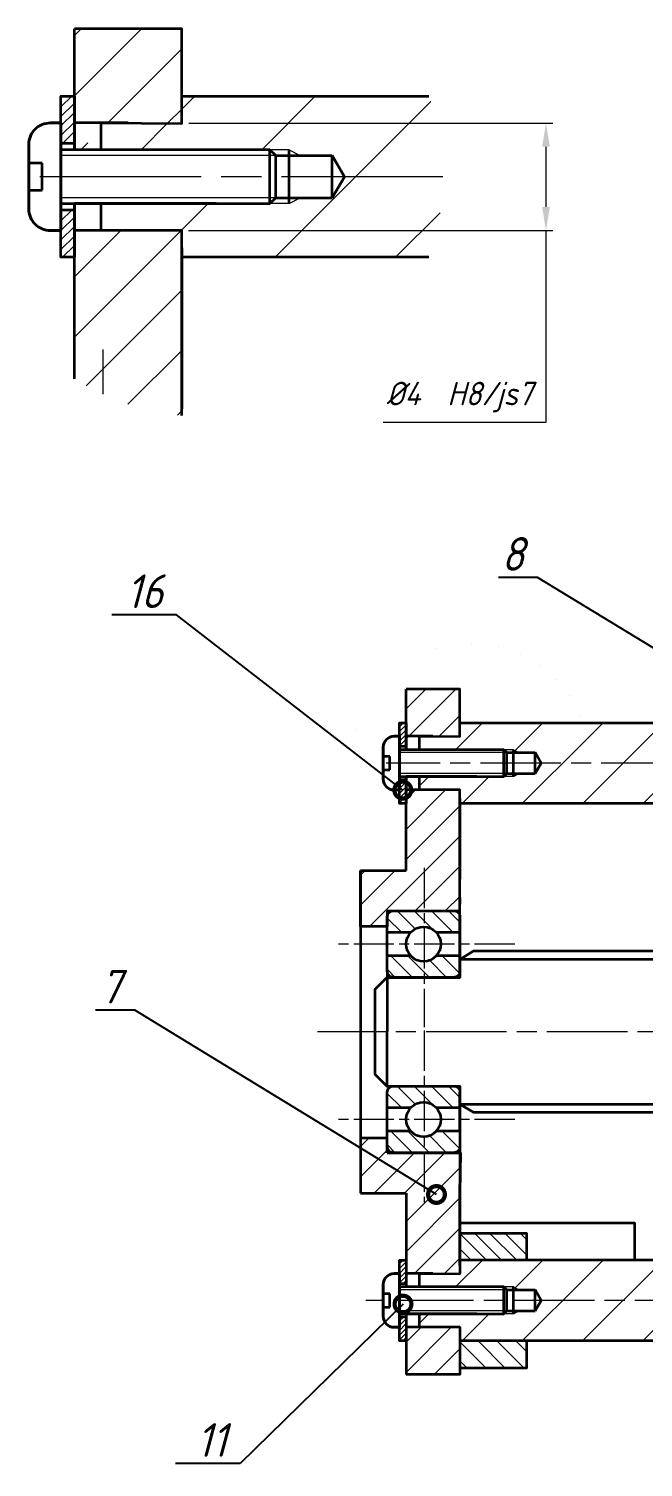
# Model space of a CAD drawing. Header units: millimetres. Extents: x -1657 to 2092, y -1414 to 1302.
# Drawn here: x 88.7 to 180.2, y -1141.9 to -927.8 of the extents above; entities that cross this region are included whole.
import ezdxf
from ezdxf import colors
from ezdxf.entities.mleader import LeaderData, LeaderLine
from ezdxf.math import Vec2, Vec3

# ---------------------------------------------------------------- set-up
doc = ezdxf.new("R2010")
doc.units = ezdxf.units.MM
doc.linetypes.add('AM_ISO08W050', pattern=[18, 12, -1.5, 3, -1.5])
doc.linetypes.add('AM_ISO08W050x2', pattern=[9, 6, -0.75, 1.5, -0.75])
doc.layers.get('0').update_dxf_attribs({"lineweight": 80})
for name, color, linetype, lineweight in [('AM_0', 7, 'Continuous', 35), ('AM_4', 3, 'Continuous', 15), ('AM_5', 3, 'Continuous', 15), ('AM_7', 4, 'AM_ISO08W050', 15), ('AM_8', 1, 'Continuous', 15), ('основные', 7, 'Continuous', 35)]:
    doc.layers.add(name, color=color, linetype=linetype, lineweight=lineweight)
doc.styles.get("Standard").update_dxf_attribs({"font": 'geniso.shx', "oblique": 15})
doc.dimstyles.new('AM_GOST$0', dxfattribs={"dimtxt": 3.5, "dimasz": 3.5, "dimexe": 1, "dimexo": 1, "dimgap": 1.5, "dimtad": 1, "dimtoh": 1, "dimtxsty": 'Standard', "dimcen": 0, "dimclrd": 256, "dimclre": 256, "dimclrt": 2, "dimadec": 0, "dimazin": 2, "dimtp": 0.1, "dimtm": 0.1, "dimtfac": 0.71, "dimtmove": 0, "dimatfit": 3, "dimfxl": 1, "dimtolj": 1, "dimlwd": -1, "dimlwe": -1, "dimarcsym": 1})
pattern_1 = [(45, (-332.2357, -260.3908), (-0.3535534, 0.3535534), [])]
pattern_2 = [(315, (-437.9001, -256.2167), (1.2727922, 1.2727922), [])]
pattern_3 = [(315, (-437.9001, -282.3167), (1.2727922, 1.2727922), [])]
pattern_4 = [(45, (-177.77763, -1297.52747), (-0.3535534, 0.3535534), [])]
pattern_5 = [(45, (-177.79613, -1377.50654), (-0.3535534, 0.3535534), [])]

# ---------------------------------------------------------------- blocks, each defined once
blk = doc.blocks.new('GENZOOCRV1AP5')
at = {"layer": 'AM_8'}
h = blk.add_hatch(dxfattribs=at)
h.set_pattern_fill('ANSI31', color=256, style=0)
h.set_pattern_definition([(45, (-75.172, -340.37), (-2.245064, 2.245064), [])])
h.paths.add_polyline_path([(4.96, 2), (-8.59, 2), (-8.59, 4), (-1.58, 3.97), (-1.59, 5.99), (-1.59, 10.02), (-1.59, 11.01), (-9.59, 11.01), (-9.59, 2)])
edge = h.paths.add_edge_path()
edge.add_line((-1.59, -17.77), (-1.59, -4))
edge.add_line((-1.59, -4), (-8.59, -4))
edge.add_line((-8.59, -4), (-9.59, -4))
edge.add_line((-9.59, -4), (-9.59, -15.04))
edge.add_arc((0, 0), 17.84, 237.4737, 264.8844)
h = blk.add_hatch(dxfattribs=at)
h.set_pattern_fill('_U', color=256, scale=0.5, angle=45, style=0, pattern_type=0)
h.set_pattern_definition(pattern_1)
h.paths.add_polyline_path([(-10.59, 6), (-10.59, 4), (-10.59, 2.48), (-9.59, 2.48), (-9.59, 6)])
h = blk.add_hatch(dxfattribs=at)
h.set_pattern_fill('ANSI31', color=256, scale=2, style=0)
h.set_pattern_definition([(45, (-75.172, -340.37), (-4.49013, 4.49013), [])])
edge = h.paths.add_edge_path()
edge.add_arc((0, 0), 17.84, 0, 19.6314)
edge.add_line((16.8, 5.99), (-1.59, 5.99))
edge.add_line((-1.59, 5.99), (-1.58, 3.97))
edge.add_line((-1.58, 3.97), (-7.59, 4))
edge.add_line((-7.59, 4), (-7.59, 2))
edge.add_line((-7.59, 2), (4.96, 2))
edge.add_line((4.96, 2), (6.41, 2))
edge.add_line((6.41, 2), (7.21, 1.57))
edge.add_line((7.21, 1.57), (9.61, 1.57))
edge.add_line((9.61, 1.57), (10.51, 0))
edge.add_line((10.51, 0), (17.84, 0))
edge = h.paths.add_edge_path()
edge.add_arc((0, 0), 17.84, 340.3927, 360)
edge.add_line((17.84, 0), (10.51, 0))
edge.add_line((10.51, 0), (9.61, -1.57))
edge.add_line((9.61, -1.57), (7.21, -1.57))
edge.add_line((7.21, -1.57), (6.41, -2))
edge.add_line((6.41, -2), (4.96, -2))
edge.add_line((4.96, -2), (4.96, -2))
edge.add_line((4.96, -2), (-7.59, -2))
edge.add_line((-7.59, -2), (-7.59, -4))
edge.add_line((-7.59, -4), (-5.59, -4))
edge.add_line((-5.59, -4), (-1.59, -4))
edge.add_line((-1.59, -4), (-1.59, -5.98))
edge.add_line((-1.59, -5.98), (16.8, -5.99))
h = blk.add_hatch(dxfattribs=at)
h.set_pattern_fill('_U', color=256, scale=0.5, angle=45, style=0, pattern_type=0)
h.set_pattern_definition(pattern_1)
h.paths.add_polyline_path([(-10.59, -2.48), (-10.59, -4), (-10.59, -6), (-9.59, -6), (-9.59, -2.48)])
at = {"layer": 'AM_0'}
for p, q in [((5.41, 1.57), (9.61, 1.57)), ((6.41, -2), (6.41, 2)), ((10.51, 0), (9.61, 1.57)), ((9.61, -1.57), (9.61, 1.57)), ((10.51, 0), (9.61, -1.57)), ((5.41, -1.57), (9.61, -1.57))]:
    blk.add_line(p, q, dxfattribs=at)
at = {"layer": 'AM_4'}
for p, q in [((5.41, 1.57), (-10.59, 1.57)), ((6.41, 2), (4.96, 2)), ((6.41, 2), (7.21, 1.57)), ((5.41, -1.57), (-10.59, -1.57)), ((6.41, -2), (4.96, -2)), ((6.41, -2), (7.21, -1.57))]:
    blk.add_line(p, q, dxfattribs=at)
at = {"layer": 'AM_7'}
for p, q in [((17.84, 0), (-12.58, 0)), ((16.8, -5.99), (-1.59, -5.98))]:
    blk.add_line(p, q, dxfattribs=at)
at = {"layer": 'AM_7', "linetype": 'AM_ISO08W050x2'}
blk.add_line((-7.48, -12.87), (-7.48, -16.19), dxfattribs=at)
at = {"layer": 'основные'}
for p, q in [((-9.59, 2), (-9.59, 11.01)), ((-5.59, 4), (-9.59, 4)), ((-9.59, 2.48), (-10.59, 2.48)), ((4.96, 2), (-10.59, 2)), ((4.96, -2), (4.96, 2)), ((5.41, 1.57), (4.96, 2)), ((5.41, -1.57), (5.41, 1.57)), ((-11.99, 1), (-12.99, 1)), ((-11.99, -1), (-11.99, 1)), ((-12.99, -1), (-11.99, -1)), ((-10.59, -2), (4.96, -2)), ((-9.59, -15.04), (-9.59, -2)), ((0.96, -2), (-9.59, -2)), ((4.96, -2), (5.41, -1.57)), ((-9.59, -2.48), (-10.59, -2.48)), ((-5.59, -4), (-9.59, -4)), ((-1.59, -17.77), (-1.59, -4)), ((-1.59, -7.55), (-1.59, -4.42)), ((-1.59, -17.77), (-1.59, -15.99))]:
    blk.add_line(p, q, dxfattribs=at)
for points in [[(-1.58, 3.97), (-1.59, 11.01), (-9.59, 11.01)], [(-9.59, -2), (-9.59, -6), (-10.59, -6), (-10.59, 6), (-9.59, 6), (-9.59, 2)], [(-1.58, 3.97), (-1.59, 5.99), (16.8, 5.99)], [(-7.59, 2), (-7.59, 4), (-1.59, 3.97), (-1.59, 3.97)], [(-1.59, -4), (-1.59, -4), (-7.59, -4), (-7.59, -2)], [(16.8, -5.99), (-1.59, -5.99), (-1.59, -4)], [(-1.59, -5.29), (-1.59, -17.29)]]:
    blk.add_lwpolyline(points, dxfattribs=at)
for points in [[(-12.99, 1), (-12.99, 2.4, -0.414214), (-11.39, 4), (-10.59, 4), (-10.59, -4), (-11.39, -4, -0.414214), (-12.99, -2.4), (-12.99, 1)], [(-12.99, 1), (-12.99, 2.4, -0.414214), (-11.39, 4), (-10.59, 4), (-10.59, 2)], [(-12.99, 1), (-12.99, 2.4, -0.414214), (-11.39, 4), (-10.59, 4)], [(-10.59, 4), (-11.39, 4, 0.414214), (-12.99, 2.4), (-12.99, -1)], [(-10.59, -2), (-10.59, -4), (-11.39, -4, -0.414214), (-12.99, -2.4), (-12.99, 1)], [(-12.99, -1), (-12.99, -2.4, 0.414214), (-11.39, -4), (-10.59, -4)], [(-10.59, -4), (-11.39, -4, -0.414214), (-12.99, -2.4), (-12.99, -1)]]:
    blk.add_lwpolyline(points, format="xyb", dxfattribs=at)
blk = doc.blocks.new('*D125')
at = {"layer": 'AM_5', "linetype": 'ByBlock', "transparency": 16777216}
for p, q in [((112.49, -941.89), (166.7, -941.89)), ((165.7, -945.39), (165.7, -954.34)), ((112.48, -957.84), (166.7, -957.84)), ((165.7, -957.84), (165.7, -986.41)), ((165.7, -986.41), (141.44, -986.41))]:
    blk.add_line(p, q, dxfattribs=at)
at = {"layer": 'AM_5', "transparency": 16777216}
for points in [[(165.12, -945.39), (166.29, -945.39), (165.7, -941.89)], [(165.12, -954.34), (166.29, -954.34), (165.7, -957.84)]]:
    blk.add_solid(points, dxfattribs=at)
at = {"layer": 'Defpoints', "color": 0, "transparency": 16777216}
for p in [(111.49, -941.89), (111.48, -957.84), (165.7, -957.84)]:
    blk.add_point(p, dxfattribs=at)
at = {"layer": 'AM_5', "color": 2, "transparency": 16777216, "insert": (152.82, -982.65), "char_height": 3.5, "attachment_point": 5}
blk.add_mtext('\\A1;%%C4 {}{\\C2; H8/js7}', dxfattribs=at)
blk = doc.blocks.new('_DotSmall')
at = {"color": 0, "linetype": 'ByBlock', "const_width": 0.5}
blk.add_lwpolyline([(-0.0625, 0, 1), (0.0625, 0, 1)], format="xyb", close=True, dxfattribs=at)

msp = doc.modelspace()

# ---------------------------------------------------------------- hatches: boundary and pattern name
at = {"layer": 'AM_8'}
h = msp.add_hatch(dxfattribs=at)
h.set_pattern_fill('ANSI31', color=256, style=0)
h.set_pattern_definition([(45, (79.2862, -1377.5065), (-2.245064, 2.245064), [])])
h.paths.add_polyline_path([(152.868, -1099.859), (152.868, -1095.126), (141.868, -1095.126), (142.068, -1094.226), (142.068, -1094.839), (142.068, -1093.239), (142.068, -1092.952), (138.074, -1092.952), (138.074, -1101.129), (144.868, -1101.129), (144.868, -1113.116), (145.868, -1113.116), (145.868, -1113.116), (152.868, -1113.142), (152.868, -1107.14)])
h.paths.add_polyline_path([(152.868, -1121.116), (145.868, -1121.116), (144.868, -1121.116), (144.868, -1128.126), (152.868, -1128.126)])
h.paths.add_polyline_path([(152.868, -1041.137), (145.868, -1041.137), (144.868, -1041.137), (144.868, -1053.124), (138.074, -1053.118), (138.072, -1061.432), (142.063, -1061.432), (142.068, -1059.512), (141.968, -1059.126), (152.968, -1059.126)])
edge = h.paths.add_edge_path()
edge.add_arc((154.458, -1037.137), 17.836, 180, 237.47366)
edge.add_line((144.868, -1052.175), (144.868, -1041.137))
edge.add_line((144.868, -1041.137), (144.868, -1037.137))
edge.add_line((144.868, -1037.137), (144.368, -1037.137))
edge.add_line((144.368, -1037.137), (144.368, -1040.137))
edge.add_line((144.368, -1040.137), (143.868, -1040.137))
edge.add_line((143.868, -1040.137), (143.868, -1041.137))
edge.add_line((143.868, -1041.137), (143.068, -1041.137))
edge.add_arc((143.068, -1039.537), 1.6, 180, 270, ccw=False)
edge.add_line((141.468, -1039.537), (141.468, -1036.137))
edge.add_line((141.468, -1036.137), (141.468, -1034.737))
edge.add_arc((143.068, -1034.737), 1.6, 90, 180, ccw=False)
edge.add_line((143.068, -1033.137), (143.868, -1033.137))
edge.add_line((143.868, -1033.137), (143.868, -1034.137))
edge.add_line((143.868, -1034.137), (144.368, -1034.137))
edge.add_line((144.368, -1034.137), (144.368, -1037.137))
edge.add_line((144.368, -1037.137), (144.868, -1037.137))
edge.add_line((144.868, -1037.137), (144.868, -1035.137))
edge.add_line((144.868, -1035.137), (159.414, -1035.137))
edge.add_line((159.414, -1035.137), (160.868, -1035.137))
edge.add_line((160.868, -1035.137), (161.668, -1035.57))
edge.add_line((161.668, -1035.57), (164.068, -1035.57))
edge.add_line((164.068, -1035.57), (164.972, -1037.137))
edge.add_line((164.972, -1037.137), (172.294, -1037.137))
edge.add_arc((154.458, -1037.137), 17.836, 0, 180)
edge = h.paths.add_edge_path(flags=17)
edge.add_arc((154.458, -1037.137), 17.836, 180, 237.47366)
edge.add_line((144.868, -1052.175), (144.868, -1041.137))
edge.add_line((144.868, -1041.137), (144.868, -1037.137))
edge.add_line((144.868, -1037.137), (144.368, -1037.137))
edge.add_line((144.368, -1037.137), (144.368, -1040.137))
edge.add_line((144.368, -1040.137), (143.868, -1040.137))
edge.add_line((143.868, -1040.137), (143.868, -1041.137))
edge.add_line((143.868, -1041.137), (143.068, -1041.137))
edge.add_arc((143.068, -1039.537), 1.6, 180, 270, ccw=False)
edge.add_line((141.468, -1039.537), (141.468, -1036.137))
edge.add_line((141.468, -1036.137), (141.468, -1034.737))
edge.add_arc((143.068, -1034.737), 1.6, 90, 180, ccw=False)
edge.add_line((143.068, -1033.137), (143.868, -1033.137))
edge.add_line((143.868, -1033.137), (143.868, -1034.137))
edge.add_line((143.868, -1034.137), (144.368, -1034.137))
edge.add_line((144.368, -1034.137), (144.368, -1037.137))
edge.add_line((144.368, -1037.137), (144.868, -1037.137))
edge.add_line((144.868, -1037.137), (144.868, -1035.137))
edge.add_line((144.868, -1035.137), (144.868, -1026.126))
edge.add_line((144.868, -1026.126), (152.868, -1026.126))
edge.add_line((152.868, -1026.126), (152.869, -1027.113))
edge.add_line((152.869, -1027.113), (162.868, -1027.113))
edge.add_line((162.868, -1027.113), (162.868, -1031.144))
edge.add_line((162.868, -1031.144), (171.258, -1031.144))
edge.add_arc((154.458, -1037.137), 17.836, 19.63137, 180)
edge = h.paths.add_edge_path(flags=17)
edge.add_line((171.258, -1031.144), (162.868, -1031.144))
edge.add_line((162.868, -1031.144), (152.873, -1031.144))
edge.add_line((152.873, -1031.144), (152.875, -1033.162))
edge.add_line((152.875, -1033.162), (145.868, -1033.137))
edge.add_line((145.868, -1033.137), (145.868, -1035.137))
edge.add_line((145.868, -1035.137), (159.414, -1035.137))
edge.add_line((159.414, -1035.137), (160.868, -1035.137))
edge.add_line((160.868, -1035.137), (161.668, -1035.57))
edge.add_line((161.668, -1035.57), (164.068, -1035.57))
edge.add_line((164.068, -1035.57), (164.972, -1037.137))
edge.add_line((164.972, -1037.137), (172.294, -1037.137))
edge.add_arc((154.458, -1037.137), 17.836, 0, 19.63137)
h.paths.add_polyline_path([(162.868, -1027.113), (152.869, -1027.113), (152.873, -1031.144), (162.868, -1031.144)], flags=16)
h = msp.add_hatch(dxfattribs=at)
h.set_pattern_fill('_U', color=256, scale=0.5, angle=45, style=0, pattern_type=0)
h.set_pattern_definition(pattern_4)
h.paths.add_polyline_path([(143.868, -1031.137), (143.868, -1033.137), (143.868, -1034.655), (144.868, -1034.655), (144.868, -1031.137)])
h = msp.add_hatch(dxfattribs=at)
h.set_pattern_fill('ANSI31', color=256, scale=2, style=0)
h.set_pattern_definition([(45, (79.286, -1377.5065), (-4.49013, 4.49013), [])])
edge = h.paths.add_edge_path()
edge.add_line((172.294, -1037.137), (164.972, -1037.137))
edge.add_line((164.972, -1037.137), (164.068, -1038.704))
edge.add_line((164.068, -1038.704), (161.668, -1038.704))
edge.add_line((161.668, -1038.704), (160.868, -1039.137))
edge.add_line((160.868, -1039.137), (159.414, -1039.137))
edge.add_line((159.414, -1039.137), (159.414, -1039.137))
edge.add_line((159.414, -1039.137), (146.868, -1039.137))
edge.add_line((146.868, -1039.137), (146.868, -1041.137))
edge.add_line((146.868, -1041.137), (148.868, -1041.137))
edge.add_line((148.868, -1041.137), (152.868, -1041.137))
edge.add_line((152.868, -1041.137), (152.868, -1043.12))
edge.add_line((152.868, -1043.12), (171.26, -1043.122))
edge.add_arc((154.458, -1037.137), 17.836, 340.39269, 360)
edge = h.paths.add_edge_path()
edge.add_line((171.258, -1031.144), (152.873, -1031.144))
edge.add_line((152.873, -1031.144), (152.875, -1033.162))
edge.add_line((152.875, -1033.162), (146.868, -1033.137))
edge.add_line((146.868, -1033.137), (146.868, -1035.137))
edge.add_line((146.868, -1035.137), (159.414, -1035.137))
edge.add_line((159.414, -1035.137), (160.868, -1035.137))
edge.add_line((160.868, -1035.137), (161.668, -1035.57))
edge.add_line((161.668, -1035.57), (164.068, -1035.57))
edge.add_line((164.068, -1035.57), (164.972, -1037.137))
edge.add_line((164.972, -1037.137), (172.294, -1037.137))
edge.add_arc((154.458, -1037.137), 17.836, 360, 379.63137)
edge = h.paths.add_edge_path()
edge.add_line((392.931, -1031.143), (171.258, -1031.144))
edge.add_arc((154.458, -1037.137), 17.836, 0, 19.63137, ccw=False)
edge.add_line((172.294, -1037.137), (380.827, -1037.137))
edge.add_line((380.827, -1037.137), (381.731, -1035.57))
edge.add_line((381.731, -1035.57), (384.131, -1035.57))
edge.add_line((384.131, -1035.57), (384.931, -1035.137))
edge.add_line((384.931, -1035.137), (386.385, -1035.137))
edge.add_line((386.385, -1035.137), (386.385, -1035.137))
edge.add_line((386.385, -1035.137), (398.931, -1035.137))
edge.add_line((398.931, -1035.137), (398.931, -1033.162))
edge.add_line((398.931, -1033.162), (392.931, -1033.137))
edge.add_line((392.931, -1033.137), (392.931, -1031.143))
edge = h.paths.add_edge_path()
edge.add_line((398.931, -1039.137), (386.385, -1039.137))
edge.add_line((386.385, -1039.137), (384.931, -1039.137))
edge.add_line((384.931, -1039.137), (384.131, -1038.704))
edge.add_line((384.131, -1038.704), (381.731, -1038.704))
edge.add_line((381.731, -1038.704), (380.827, -1037.137))
edge.add_line((380.827, -1037.137), (172.294, -1037.137))
edge.add_arc((154.458, -1037.137), 17.836, -19.63079, 0, ccw=False)
edge.add_line((171.258, -1043.129), (392.931, -1043.128))
edge.add_line((392.931, -1043.128), (392.931, -1041.137))
edge.add_line((392.931, -1041.137), (398.931, -1041.137))
edge.add_line((398.931, -1041.137), (398.931, -1039.137))
h = msp.add_hatch(dxfattribs=at)
h.set_pattern_fill('_U', color=256, scale=0.5, angle=45, style=0, pattern_type=0)
h.set_pattern_definition(pattern_4)
h.paths.add_polyline_path([(143.868, -1039.619), (143.868, -1041.137), (143.868, -1043.137), (144.868, -1043.137), (144.868, -1039.619)])
h = msp.add_hatch(dxfattribs=at)
h.set_pattern_fill('_U', color=256, scale=1.8, angle=315, style=0, pattern_type=0)
h.set_pattern_definition(pattern_2)
edge = h.paths.add_edge_path()
edge.add_line((142.068, -1060.026), (142.068, -1062.354))
edge.add_line((142.068, -1062.354), (145.555, -1062.354))
edge.add_arc((147.468, -1064.076), 2.574, 402.00772, 497.99228, ccw=False)
edge.add_line((149.38, -1062.354), (152.868, -1062.354))
edge.add_line((152.868, -1062.354), (152.868, -1060.026))
edge.add_arc((151.968, -1060.026), 0.9, 360, 450)
edge.add_line((151.968, -1059.126), (142.968, -1059.126))
edge.add_arc((142.968, -1060.026), 0.9, 450, 540)
h = msp.add_hatch(dxfattribs=at)
h.set_pattern_fill('_U', color=256, scale=1.8, angle=315, style=0, pattern_type=0)
h.set_pattern_definition(pattern_2)
edge = h.paths.add_edge_path()
edge.add_line((152.868, -1068.126), (152.868, -1065.799))
edge.add_line((152.868, -1065.799), (149.38, -1065.799))
edge.add_arc((147.468, -1064.076), 2.574, 222.00772, 317.99228, ccw=False)
edge.add_line((145.555, -1065.799), (142.068, -1065.799))
edge.add_line((142.068, -1065.799), (142.068, -1068.126))
edge.add_arc((142.968, -1068.126), 0.9, 540, 630)
edge.add_line((142.968, -1069.026), (151.968, -1069.026))
edge.add_arc((151.968, -1068.126), 0.9, 270, 360)
h = msp.add_hatch(dxfattribs=at)
h.set_pattern_fill('_U', color=256, scale=1.8, angle=315, style=0, pattern_type=0)
h.set_pattern_definition(pattern_3)
edge = h.paths.add_edge_path()
edge.add_line((142.068, -1086.126), (142.068, -1088.454))
edge.add_line((142.068, -1088.454), (145.555, -1088.454))
edge.add_arc((147.468, -1090.176), 2.574, 402.00772, 497.99228, ccw=False)
edge.add_line((149.38, -1088.454), (152.868, -1088.454))
edge.add_line((152.868, -1088.454), (152.868, -1086.126))
edge.add_arc((151.968, -1086.126), 0.9, 360, 450)
edge.add_line((151.968, -1085.226), (142.968, -1085.226))
edge.add_arc((142.968, -1086.126), 0.9, 450, 540)
h = msp.add_hatch(dxfattribs=at)
h.set_pattern_fill('_U', color=256, scale=1.8, angle=315, style=0, pattern_type=0)
h.set_pattern_definition(pattern_3)
edge = h.paths.add_edge_path()
edge.add_line((152.868, -1094.226), (152.868, -1091.899))
edge.add_line((152.868, -1091.899), (149.38, -1091.899))
edge.add_arc((147.468, -1090.176), 2.574, 222.00772, 317.99228, ccw=False)
edge.add_line((145.555, -1091.899), (142.068, -1091.899))
edge.add_line((142.068, -1091.899), (142.068, -1094.226))
edge.add_arc((142.968, -1094.226), 0.9, 540, 630)
edge.add_line((142.968, -1095.126), (151.968, -1095.126))
edge.add_arc((151.968, -1094.226), 0.9, 270, 360)
h = msp.add_hatch(dxfattribs=at)
h.set_pattern_fill('_U', color=256, scale=1.6, angle=315, style=0, pattern_type=0)
h.set_pattern_definition([(315, (-196.542, 1860.2293), (1.13137085, 1.13137085), [])])
h.paths.add_polyline_path([(152.868, -1109.565), (152.868, -1109.859), (152.868, -1111.116), (152.868, -1111.123), (162.868, -1111.123), (162.868, -1107.14), (152.868, -1107.14)])
h = msp.add_hatch(dxfattribs=at)
h.set_pattern_fill('_U', color=256, scale=0.5, angle=45, style=0, pattern_type=0)
h.set_pattern_definition(pattern_5)
h.paths.add_polyline_path([(143.849, -1111.116), (143.849, -1113.116), (143.849, -1114.634), (144.849, -1114.634), (144.849, -1111.116)])
h = msp.add_hatch(dxfattribs=at)
h.set_pattern_fill('ANSI31', color=256, scale=2, style=0)
h.set_pattern_definition([(45, (79.286, -1457.4856), (-4.49013, 4.49013), [])])
edge = h.paths.add_edge_path()
edge.add_line((172.294, -1117.116), (164.972, -1117.116))
edge.add_line((164.972, -1117.116), (164.068, -1118.683))
edge.add_line((164.068, -1118.683), (161.668, -1118.683))
edge.add_line((161.668, -1118.683), (160.868, -1119.116))
edge.add_line((160.868, -1119.116), (159.414, -1119.116))
edge.add_line((159.414, -1119.116), (159.414, -1119.116))
edge.add_line((159.414, -1119.116), (146.868, -1119.116))
edge.add_line((146.868, -1119.116), (146.868, -1121.116))
edge.add_line((146.868, -1121.116), (148.868, -1121.116))
edge.add_line((148.868, -1121.116), (152.868, -1121.116))
edge.add_line((152.868, -1121.116), (152.868, -1123.099))
edge.add_line((152.868, -1123.099), (171.26, -1123.101))
edge.add_arc((154.458, -1117.116), 17.836, 340.39269, 360)
edge = h.paths.add_edge_path()
edge.add_line((171.258, -1111.123), (152.873, -1111.123))
edge.add_line((152.873, -1111.123), (152.875, -1113.142))
edge.add_line((152.875, -1113.142), (145.868, -1113.116))
edge.add_line((145.868, -1113.116), (145.868, -1115.116))
edge.add_line((145.868, -1115.116), (159.414, -1115.116))
edge.add_line((159.414, -1115.116), (160.868, -1115.116))
edge.add_line((160.868, -1115.116), (161.668, -1115.549))
edge.add_line((161.668, -1115.549), (164.068, -1115.549))
edge.add_line((164.068, -1115.549), (164.972, -1117.116))
edge.add_line((164.972, -1117.116), (172.294, -1117.116))
edge.add_arc((154.458, -1117.116), 17.836, 360, 379.63137)
edge = h.paths.add_edge_path()
edge.add_line((392.931, -1111.122), (171.258, -1111.123))
edge.add_arc((154.458, -1117.116), 17.836, 0, 19.63137, ccw=False)
edge.add_line((172.294, -1117.116), (380.827, -1117.116))
edge.add_line((380.827, -1117.116), (381.731, -1115.549))
edge.add_line((381.731, -1115.549), (384.131, -1115.549))
edge.add_line((384.131, -1115.549), (384.931, -1115.116))
edge.add_line((384.931, -1115.116), (386.385, -1115.116))
edge.add_line((386.385, -1115.116), (386.385, -1115.116))
edge.add_line((386.385, -1115.116), (398.931, -1115.112))
edge.add_line((398.931, -1115.112), (398.931, -1113.138))
edge.add_line((398.931, -1113.138), (392.931, -1113.116))
edge.add_line((392.931, -1113.116), (392.931, -1111.122))
edge = h.paths.add_edge_path()
edge.add_line((398.931, -1119.125), (386.385, -1119.116))
edge.add_line((386.385, -1119.116), (384.931, -1119.116))
edge.add_line((384.931, -1119.116), (384.131, -1118.683))
edge.add_line((384.131, -1118.683), (381.731, -1118.683))
edge.add_line((381.731, -1118.683), (380.827, -1117.116))
edge.add_line((380.827, -1117.116), (172.294, -1117.116))
edge.add_arc((154.458, -1117.116), 17.836, -19.63079, 0, ccw=False)
edge.add_line((171.258, -1123.108), (392.931, -1123.107))
edge.add_line((392.931, -1123.107), (392.931, -1121.116))
edge.add_line((392.931, -1121.116), (398.931, -1121.125))
edge.add_line((398.931, -1121.125), (398.931, -1119.125))
h = msp.add_hatch(dxfattribs=at)
h.set_pattern_fill('_U', color=256, scale=0.5, angle=45, style=0, pattern_type=0)
h.set_pattern_definition(pattern_5)
h.paths.add_polyline_path([(143.849, -1119.598), (143.849, -1121.116), (143.849, -1123.116), (144.849, -1123.116), (144.849, -1119.598)])
h = msp.add_hatch(dxfattribs=at)
h.set_pattern_fill('_U', color=256, scale=2, angle=315, style=0, pattern_type=0)
h.set_pattern_definition([(315, (-196.542, 1780.202), (1.4142136, 1.4142136), [])])
h.paths.add_polyline_path([(152.868, -1124.715), (152.868, -1127.14), (162.868, -1127.14), (162.868, -1123.156), (152.868, -1123.156)])

# ---------------------------------------------------------------- linework, layer by layer
at = {"layer": 'AM_0'}
for p, q in [((159.868, -1035.57), (164.068, -1035.57)), ((160.868, -1039.137), (160.868, -1035.137)), ((164.972, -1037.137), (164.068, -1035.57)), ((164.068, -1038.704), (164.068, -1035.57)), ((164.972, -1037.137), (164.068, -1038.704)), ((159.868, -1038.704), (164.068, -1038.704)), ((159.868, -1115.549), (164.068, -1115.549)), ((160.868, -1119.116), (160.868, -1115.116)), ((164.972, -1117.116), (164.068, -1115.549)), ((164.068, -1118.683), (164.068, -1115.549)), ((164.972, -1117.116), (164.068, -1118.683)), ((159.868, -1118.683), (164.068, -1118.683))]:
    msp.add_line(p, q, dxfattribs=at)
at = {"layer": 'AM_4'}
for p, q in [((159.868, -1035.57), (143.868, -1035.57)), ((160.868, -1035.137), (159.414, -1035.137)), ((160.868, -1035.137), (161.668, -1035.57)), ((159.868, -1038.704), (143.868, -1038.704)), ((160.868, -1039.137), (159.414, -1039.137)), ((160.868, -1039.137), (161.668, -1038.704)), ((159.868, -1115.549), (143.868, -1115.549)), ((160.868, -1115.116), (159.414, -1115.116)), ((160.868, -1115.116), (161.668, -1115.549)), ((159.868, -1118.683), (143.868, -1118.683)), ((160.868, -1119.116), (159.414, -1119.116)), ((160.868, -1119.116), (161.668, -1118.683))]:
    msp.add_line(p, q, dxfattribs=at)
at = {"layer": 'AM_7'}
for p, q in [((401.931, -1037.137), (141.881, -1037.137)), ((321.931, -1043.137), (152.868, -1043.12)), ((537.837, -1077.143), (131.688, -1077.126)), ((321.931, -1111.116), (152.868, -1111.132)), ((406.931, -1117.116), (138.868, -1117.116))]:
    msp.add_line(p, q, dxfattribs=at)
at = {"layer": 'AM_7', "linetype": 'AM_ISO08W050x2'}
for p, q in [((147.563, -1052.722), (147.563, -1076.466)), ((161.063, -1064.076), (134.064, -1064.076)), ((161.063, -1064.076), (134.064, -1064.076)), ((147.563, -1076.94), (147.563, -1102.566)), ((161.063, -1090.176), (134.064, -1090.176)), ((161.063, -1090.176), (134.064, -1090.176))]:
    msp.add_line(p, q, dxfattribs=at)
at = {"layer": 'основные'}
for p, q in [((144.868, -1035.137), (144.868, -1026.126)), ((148.868, -1033.137), (144.868, -1033.137)), ((142.468, -1036.137), (141.468, -1036.137)), ((142.468, -1038.137), (142.468, -1036.137)), ((144.868, -1034.655), (143.868, -1034.655)), ((159.414, -1035.137), (143.868, -1035.137)), ((159.414, -1039.137), (159.414, -1035.137)), ((159.868, -1035.57), (159.414, -1035.137)), ((159.868, -1038.704), (159.868, -1035.57)), ((141.468, -1038.137), (142.468, -1038.137)), ((143.868, -1039.137), (159.414, -1039.137)), ((144.868, -1039.619), (143.868, -1039.619)), ((144.868, -1053.124), (144.868, -1039.137)), ((155.414, -1039.137), (144.868, -1039.137)), ((159.414, -1039.137), (159.868, -1038.704)), ((148.868, -1041.137), (144.868, -1041.137)), ((152.868, -1044.687), (152.868, -1041.553)), ((138.068, -1061.432), (138.074, -1053.118)), ((138.074, -1053.117), (144.868, -1053.124)), ((138.074, -1053.118), (138.074, -1101.135)), ((152.868, -1057.126), (152.868, -1058.126)), ((142.068, -1059.126), (142.068, -1061.432)), ((142.068, -1061.432), (138.068, -1061.432)), ((152.868, -1060.026), (152.868, -1069.026)), ((152.868, -1065.799), (152.868, -1060.026)), ((145.555, -1062.354), (142.068, -1062.354)), ((152.868, -1062.354), (149.38, -1062.354)), ((145.555, -1065.799), (142.068, -1065.799)), ((152.868, -1065.799), (149.38, -1065.799)), ((154.868, -1065.126), (152.868, -1066.353)), ((440.651, -1066.371), (152.868, -1066.353)), ((471.65, -1065.143), (154.868, -1065.126)), ((142.068, -1068.126), (142.068, -1069.026)), ((142.068, -1069.026), (142.018, -1085.226)), ((152.868, -1086.126), (152.868, -1087.9)), ((152.868, -1086.126), (152.868, -1095.126)), ((152.868, -1091.899), (152.868, -1086.126)), ((152.868, -1086.126), (152.868, -1087.126)), ((145.555, -1088.454), (142.068, -1088.454)), ((152.868, -1088.454), (149.38, -1088.454)), ((152.868, -1087.9), (440.651, -1087.916)), ((154.95, -1089.126), (152.868, -1087.9)), ((152.868, -1087.9), (152.868, -1087.9)), ((455.658, -1089.143), (154.95, -1089.126)), ((145.555, -1091.899), (142.068, -1091.899)), ((152.868, -1091.899), (149.38, -1091.899)), ((142.068, -1092.952), (138.074, -1092.952)), ((142.068, -1095.126), (142.068, -1092.952)), ((138.074, -1101.129), (144.868, -1101.129)), ((144.868, -1101.129), (144.868, -1115.116)), ((152.868, -1101.859), (152.868, -1109.859)), ((152.868, -1109.565), (152.868, -1112.699)), ((148.868, -1113.116), (144.868, -1113.116)), ((144.868, -1114.634), (143.868, -1114.634)), ((159.414, -1115.116), (143.868, -1115.116)), ((159.414, -1119.116), (159.414, -1115.116)), ((159.868, -1115.549), (159.414, -1115.116)), ((159.868, -1118.683), (159.868, -1115.549)), ((142.468, -1116.116), (141.468, -1116.116)), ((142.468, -1118.116), (142.468, -1116.116)), ((141.468, -1118.116), (142.468, -1118.116)), ((143.868, -1119.116), (159.414, -1119.116)), ((144.868, -1119.598), (143.868, -1119.598)), ((155.414, -1119.116), (144.868, -1119.116)), ((144.868, -1119.116), (144.868, -1128.126)), ((159.414, -1119.116), (159.868, -1118.683)), ((148.868, -1121.116), (144.868, -1121.116))]:
    msp.add_line(p, q, dxfattribs=at)
for points in [[(152.875, -1033.162), (152.868, -1026.126), (144.868, -1026.126)], [(144.868, -1039.137), (144.868, -1043.137), (143.868, -1043.137), (143.868, -1031.137), (144.868, -1031.137), (144.868, -1035.137)], [(152.875, -1033.162), (152.868, -1031.144), (392.931, -1031.143), (392.931, -1033.14)], [(146.868, -1035.137), (146.868, -1033.137), (152.868, -1033.162), (152.868, -1033.162)], [(152.868, -1041.137), (152.868, -1041.137), (146.868, -1041.137), (146.868, -1039.137)], [(392.931, -1041.137), (392.931, -1043.128), (152.868, -1043.129), (152.868, -1041.137)], [(152.868, -1042.426), (152.868, -1054.426)], [(142.068, -1069.026), (152.868, -1069.026), (152.868, -1044.736)], [(142.068, -1059.126), (152.868, -1059.126), (152.868, -1053.126)], [(152.868, -1067.431), (152.868, -1069.026), (142.018, -1069.026), (140.218, -1070.826), (140.218, -1083.426), (142.018, -1085.226), (152.868, -1085.226)], [(142.068, -1085.226), (152.868, -1085.226), (152.868, -1109.54)], [(142.068, -1095.126), (152.968, -1095.126), (152.868, -1101.126)], [(152.868, -1111.859), (152.868, -1111.859), (152.868, -1099.859)], [(152.868, -1111.123), (152.868, -1105.585), (178.868, -1105.585), (178.868, -1111.124)], [(162.868, -1111.131), (162.868, -1107.14), (152.868, -1107.14), (152.868, -1113.12)], [(144.868, -1119.116), (144.868, -1123.116), (143.868, -1123.116), (143.868, -1111.116), (144.868, -1111.116), (144.868, -1115.116)], [(392.931, -1113.12), (392.931, -1111.124), (152.868, -1111.123), (152.868, -1113.12)], [(146.868, -1115.116), (146.868, -1113.116), (152.868, -1113.142), (152.868, -1113.142)], [(152.868, -1121.116), (152.868, -1121.116), (146.868, -1121.116), (146.868, -1119.116)], [(152.868, -1121.112), (152.868, -1128.126), (144.868, -1128.126)], [(152.868, -1121.112), (152.868, -1123.108), (392.931, -1123.109), (392.931, -1121.112)], [(152.868, -1121.116), (152.868, -1127.14), (162.868, -1127.14), (162.868, -1123.116)]]:
    msp.add_lwpolyline(points, dxfattribs=at)
for points in [[(141.468, -1036.137), (141.468, -1034.737, -0.4142136), (143.068, -1033.137), (143.868, -1033.137), (143.868, -1041.137), (143.068, -1041.137, -0.4142136), (141.468, -1039.537), (141.468, -1036.137)], [(141.468, -1036.137), (141.468, -1034.737, -0.4142136), (143.068, -1033.137), (143.868, -1033.137), (143.868, -1035.137)], [(141.468, -1036.137), (141.468, -1034.737, -0.4142136), (143.068, -1033.137), (143.868, -1033.137)], [(143.868, -1033.137), (143.068, -1033.137, 0.4142136), (141.468, -1034.737), (141.468, -1038.137)], [(143.868, -1039.137), (143.868, -1041.137), (143.068, -1041.137, -0.4142136), (141.468, -1039.537), (141.468, -1036.137)], [(141.468, -1038.137), (141.468, -1039.537, 0.4142136), (143.068, -1041.137), (143.868, -1041.137)], [(143.868, -1041.137), (143.068, -1041.137, -0.4142136), (141.468, -1039.537), (141.468, -1038.137)], [(142.068, -1068.126), (142.068, -1060.026, -0.4142136), (142.968, -1059.126), (151.968, -1059.126, -0.4142136), (152.868, -1060.026), (152.868, -1068.126, -0.4142136), (151.968, -1069.026), (142.968, -1069.026, -0.4142136), (142.068, -1068.126, -1.6557411)], [(142.068, -1094.226), (142.068, -1086.126, -0.4142136), (142.968, -1085.226), (151.968, -1085.226, -0.4142136), (152.868, -1086.126), (152.868, -1094.226, -0.4142136), (151.968, -1095.126), (142.968, -1095.126, -0.4142136), (142.068, -1094.226, -1.6557411)], [(141.468, -1116.116), (141.468, -1114.716, -0.4142136), (143.068, -1113.116), (143.868, -1113.116), (143.868, -1121.116), (143.068, -1121.116, -0.4142136), (141.468, -1119.516), (141.468, -1116.116)], [(141.468, -1116.116), (141.468, -1114.716, -0.4142136), (143.068, -1113.116), (143.868, -1113.116), (143.868, -1121.116), (143.068, -1121.116, -0.4142136), (141.468, -1119.516), (141.468, -1116.116)], [(141.468, -1116.116), (141.468, -1114.716, -0.4142136), (143.068, -1113.116), (143.868, -1113.116)], [(143.868, -1113.116), (143.068, -1113.116, 0.4142136), (141.468, -1114.716), (141.468, -1118.116)], [(141.468, -1118.116), (141.468, -1119.516, 0.4142136), (143.068, -1121.116), (143.868, -1121.116)], [(143.868, -1121.116), (143.068, -1121.116, -0.4142136), (141.468, -1119.516), (141.468, -1118.116)]]:
    msp.add_lwpolyline(points, format="xyb", dxfattribs=at)
for centre in [(147.468, -1064.076), (147.468, -1090.176)]:
    msp.add_circle(centre, 2.574, dxfattribs=at)

# ---------------------------------------------------------------- block references
at = {"layer": 'AM_0', "xscale": 2, "yscale": 2, "zscale": 2}
msp.add_blockref('GENZOOCRV1AP5', (114.656, -949.841), dxfattribs=at)

# ---------------------------------------------------------------- dimensions: what is measured, and where the dimension line sits
at = {"layer": 'AM_5'}
dim = msp.add_linear_dim(base=(165.702, -957.841), p1=(111.49, -941.892), p2=(111.476, -957.841), angle=90, text='%%C4 {}{\\C2; H8/js7}', dimstyle='AM_GOST$0', override={"dimlfac": 0.5, "dimtdec": 3}, dxfattribs=at)
dim.commit()
dim.dimension.update_dxf_attribs({"geometry": '*D125', "text_midpoint": (152.82, -986.407), "dimtype": 160})

# ---------------------------------------------------------------- leaders
at = {"layer": 'AM_4'}
ml = msp.add_multileader_mtext('Standard', dxfattribs=at)
ml.set_content('8', color=256)
ml.set_leader_properties()
ml.set_arrow_properties(name='DOTSMALL')
ml.build(insert=Vec2(0, 0))
ml.multileader.update_dxf_attribs({"text_left_attachment_type": 6, "text_right_attachment_type": 6, "dogleg_length": 0, "arrow_head_size": 5})
ctx = ml.context
ctx.base_point, ctx.char_height, ctx.arrow_head_size, ctx.plane_origin = Vec3(157.244, -1009.499), 5, 5, Vec3(209.394, -1036.934)
ctx.left_attachment, ctx.right_attachment, ctx.text_align_type = 6, 6, 2
notes = []
notes.append((ctx, [(1, (1, 1, 0), (164.45, -1009.499), (-1, 0), 0, [(0, [(209.394, -1036.934)], 0, [])])]))
ctx.mtext.insert, ctx.mtext.alignment, ctx.mtext.flow_direction = Vec3(162.45, -1003.499), 3, 5
ml = msp.add_multileader_mtext('Standard', dxfattribs=at)
ml.set_content('16', color=256)
ml.set_leader_properties()
ml.set_arrow_properties(name='DOTSMALL')
ml.build(insert=Vec2(0, 0))
ml.multileader.update_dxf_attribs({"text_left_attachment_type": 6, "text_right_attachment_type": 6, "dogleg_length": 0, "arrow_head_size": 5})
ctx = ml.context
ctx.base_point, ctx.char_height, ctx.arrow_head_size, ctx.plane_origin = Vec3(102.401, -1015.047), 5, 5, Vec3(71.35, -1067.702)
ctx.left_attachment, ctx.right_attachment, ctx.text_align_type = 6, 6, 2
notes.append((ctx, [(1, (1, 1, 0), (110.68, -1015.047), (-1, 0), 0, [(0, [(144.379, -1041.15)], 0, [])])]))
ctx.mtext.insert, ctx.mtext.alignment, ctx.mtext.flow_direction = Vec3(108.68, -1009.047), 3, 5
ml = msp.add_multileader_mtext('Standard', dxfattribs=at)
ml.set_content('7', color=256)
ml.set_leader_properties()
ml.set_arrow_properties(name='DOTSMALL')
ml.build(insert=Vec2(0, 0))
ml.multileader.update_dxf_attribs({"text_left_attachment_type": 6, "text_right_attachment_type": 6, "dogleg_length": 0, "arrow_head_size": 5})
ctx = ml.context
ctx.base_point, ctx.char_height, ctx.arrow_head_size, ctx.plane_origin = Vec3(98.242, -1073.913), 5, 5, Vec3(149.392, -1101.347)
ctx.left_attachment, ctx.right_attachment, ctx.text_align_type = 6, 6, 2
notes.append((ctx, [(1, (1, 1, 0), (104.448, -1073.913), (-1, 0), 0, [(0, [(149.392, -1101.347)], 0, [])])]))
ctx.mtext.insert, ctx.mtext.alignment, ctx.mtext.flow_direction = Vec3(102.448, -1067.913), 3, 5
ml = msp.add_multileader_mtext('Standard', dxfattribs=at)
ml.set_content('11', color=256)
ml.set_leader_properties()
ml.set_arrow_properties(name='DOTSMALL')
ml.build(insert=Vec2(0, 0))
ml.multileader.update_dxf_attribs({"text_left_attachment_type": 6, "text_right_attachment_type": 6, "dogleg_length": 0, "arrow_head_size": 5})
ctx = ml.context
ctx.base_point, ctx.char_height, ctx.arrow_head_size, ctx.plane_origin = Vec3(112.389, -1141.387), 5, 5, Vec3(96.705, -1174.847)
ctx.left_attachment, ctx.right_attachment, ctx.text_align_type = 6, 6, 2
notes.append((ctx, [(1, (1, 1, 0), (120.157, -1141.387), (-1, 0), 0, [(0, [(144.411, -1117.669)], 0, [])])]))
ctx.mtext.insert, ctx.mtext.alignment, ctx.mtext.flow_direction = Vec3(118.157, -1135.387), 3, 5
for ctx, leaders in notes:
    for number, flags, end, landing, length, lines in leaders:
        leader = LeaderData()
        leader.index, (leader.has_last_leader_line, leader.has_dogleg_vector, leader.attachment_direction) = number, flags
        leader.last_leader_point, leader.dogleg_vector, leader.dogleg_length = Vec3(end), Vec3(landing), length
        for number, points, colour, breaks in lines:
            line = LeaderLine()
            line.index, line.vertices, line.color, line.breaks = number, Vec3.list(points), colors.encode_raw_color(colour), breaks
            leader.lines.append(line)
        ctx.leaders.append(leader)

doc.saveas('drawing.dxf')
